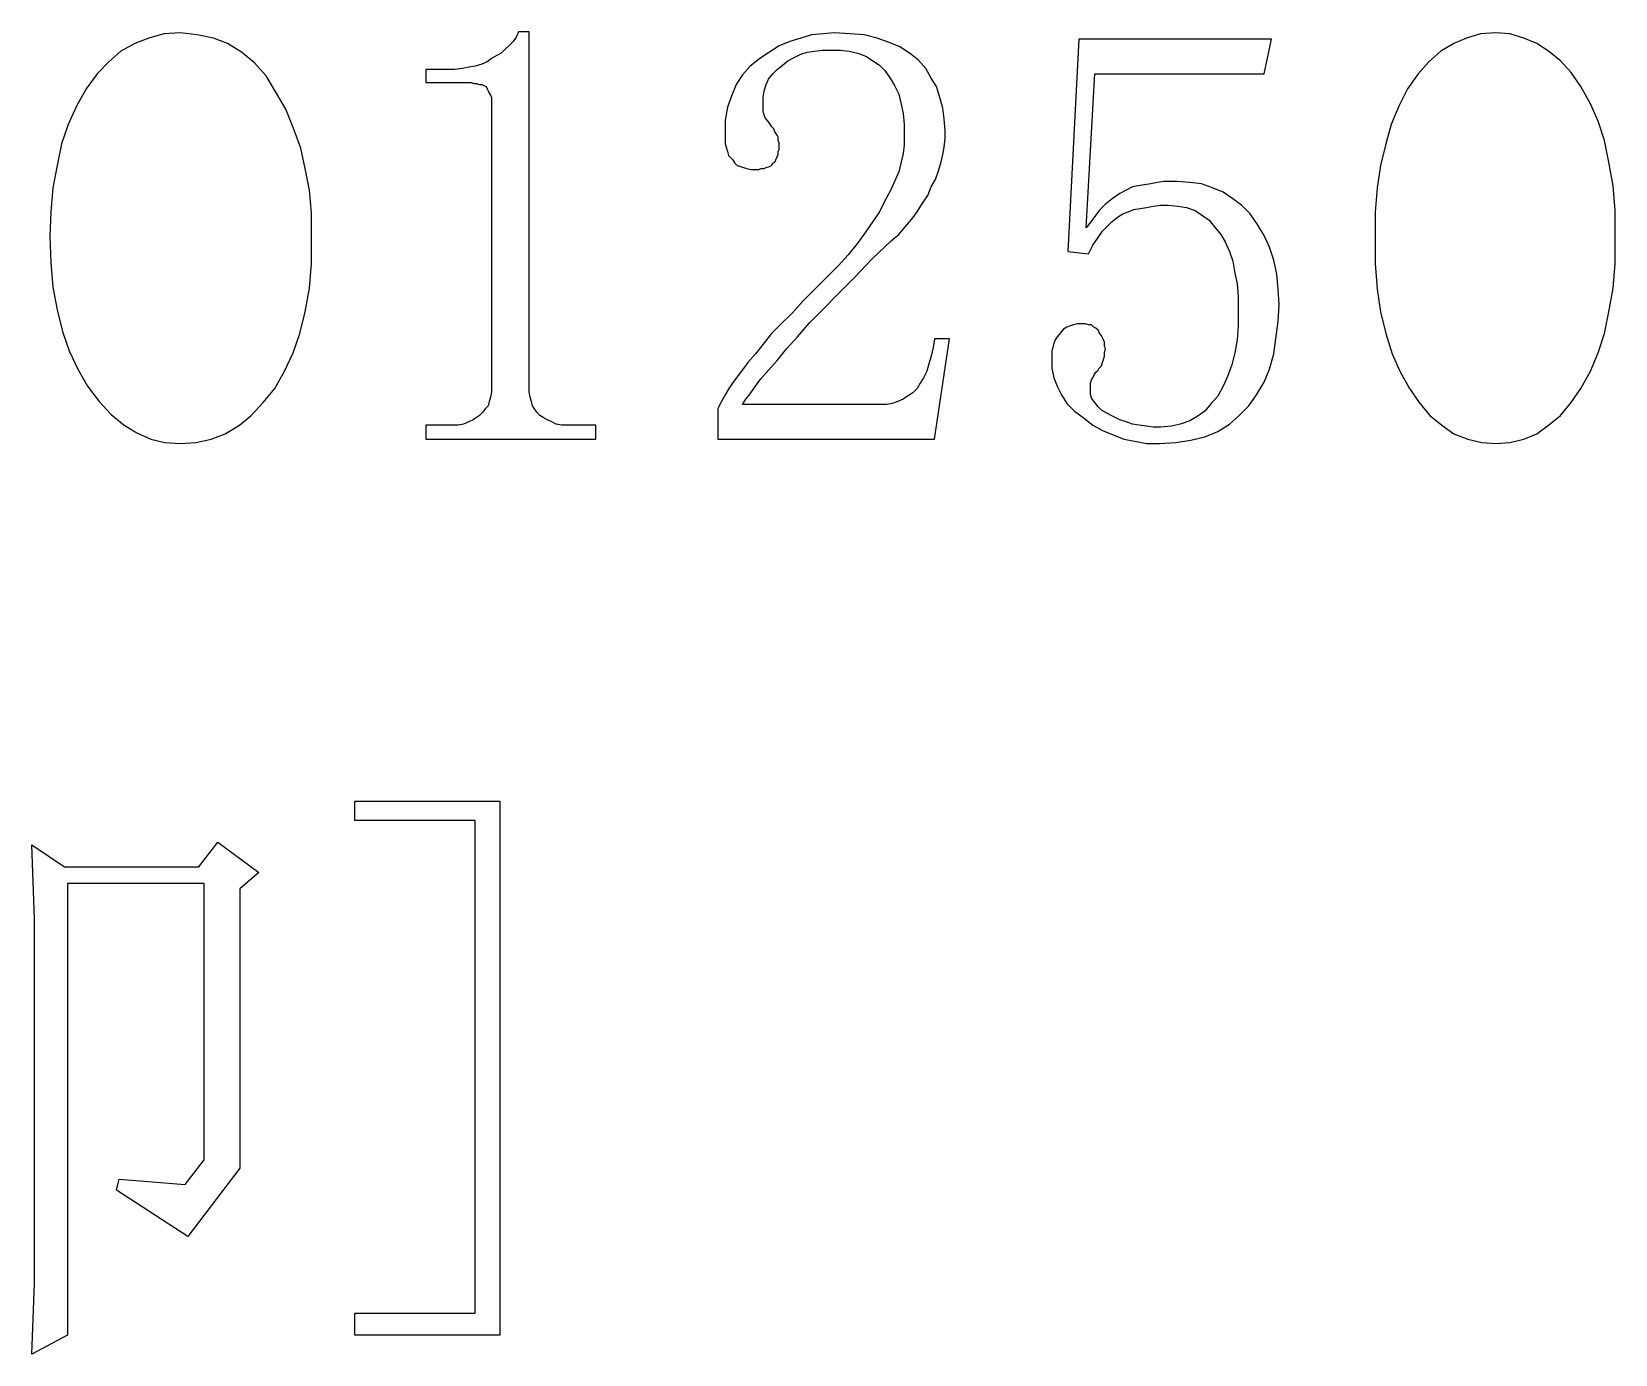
# Model space of a CAD drawing. Extents: x -275 to 275, y -225 to 225.
# Drawn here: x -205.59 to -190.89, y -194.6 to -182.33 of the extents above; entities that cross this region are included whole.
import ezdxf

# ---------------------------------------------------------------- set-up
doc = ezdxf.new("R2010")
doc.units = 0
doc.header["$MEASUREMENT"] = 0
doc.layers.get('0').update_dxf_attribs({"linetype": 'CONTINUOUS'})

msp = doc.modelspace()

# ---------------------------------------------------------------- linework, layer by layer
for points in [[(-204.21, -182.34), (-204.36, -182.35), (-204.36, -182.35), (-204.5, -182.39), (-204.5, -182.39), (-204.63, -182.44), (-204.63, -182.44), (-204.76, -182.51), (-204.76, -182.51), (-204.87, -182.61), (-204.87, -182.61), (-204.98, -182.72), (-204.98, -182.72), (-205.08, -182.86), (-205.08, -182.86), (-205.17, -183.02), (-205.17, -183.02), (-205.25, -183.19), (-205.25, -183.19), (-205.31, -183.37), (-205.31, -183.37), (-205.35, -183.57), (-205.35, -183.57), (-205.39, -183.78), (-205.39, -183.78), (-205.41, -184), (-205.41, -184), (-205.42, -184.23), (-205.42, -184.23), (-205.41, -184.47), (-205.41, -184.47), (-205.39, -184.7), (-205.39, -184.7), (-205.35, -184.91), (-205.35, -184.91), (-205.3, -185.11), (-205.3, -185.11), (-205.24, -185.29), (-205.24, -185.29), (-205.16, -185.46), (-205.16, -185.46), (-205.07, -185.62), (-205.07, -185.62), (-204.96, -185.76), (-204.96, -185.76), (-204.85, -185.88), (-204.85, -185.88), (-204.73, -185.98), (-204.73, -185.98), (-204.61, -186.05), (-204.61, -186.05), (-204.48, -186.11), (-204.48, -186.11), (-204.35, -186.14), (-204.35, -186.14), (-204.21, -186.15), (-204.21, -186.15), (-204.06, -186.14), (-204.06, -186.14), (-203.92, -186.11), (-203.92, -186.11), (-203.79, -186.06), (-203.79, -186.06), (-203.66, -185.98), (-203.66, -185.98), (-203.55, -185.89), (-203.55, -185.89), (-203.44, -185.77), (-203.44, -185.77), (-203.33, -185.64), (-203.33, -185.64), (-203.24, -185.48), (-203.24, -185.48), (-203.16, -185.31), (-203.16, -185.31), (-203.1, -185.13), (-203.1, -185.13), (-203.05, -184.93), (-203.05, -184.93), (-203.01, -184.71), (-203.01, -184.71), (-202.99, -184.48), (-202.99, -184.48), (-202.99, -184.01), (-202.99, -184.01), (-203.01, -183.8), (-203.01, -183.8), (-203.05, -183.6), (-203.05, -183.6), (-203.09, -183.41), (-203.09, -183.41), (-203.16, -183.22), (-203.16, -183.22), (-203.23, -183.05), (-203.23, -183.05), (-203.32, -182.89), (-203.32, -182.89), (-203.41, -182.74), (-203.41, -182.74), (-203.52, -182.62), (-203.52, -182.62), (-203.64, -182.52), (-203.64, -182.52), (-203.77, -182.44), (-203.77, -182.44), (-203.9, -182.39), (-203.9, -182.39), (-204.05, -182.36), (-204.05, -182.36), (-204.21, -182.34)], [(-200.97, -185.62), (-200.97, -182.33), (-200.97, -182.33), (-201.07, -182.33), (-201.07, -182.33), (-201.09, -182.38), (-201.09, -182.38), (-201.12, -182.42), (-201.12, -182.42), (-201.16, -182.46), (-201.16, -182.46), (-201.19, -182.49), (-201.19, -182.49), (-201.23, -182.53), (-201.23, -182.53), (-201.27, -182.55), (-201.27, -182.55), (-201.32, -182.58), (-201.32, -182.58), (-201.36, -182.61), (-201.36, -182.61), (-201.41, -182.63), (-201.41, -182.63), (-201.47, -182.65), (-201.47, -182.65), (-201.53, -182.66), (-201.53, -182.66), (-201.59, -182.67), (-201.59, -182.67), (-201.66, -182.68), (-201.66, -182.68), (-201.74, -182.68), (-201.74, -182.68), (-201.93, -182.68), (-201.93, -182.68), (-201.93, -182.8), (-201.93, -182.8), (-201.54, -182.8), (-201.54, -182.8), (-201.51, -182.8), (-201.51, -182.8), (-201.48, -182.81), (-201.48, -182.81), (-201.46, -182.81), (-201.46, -182.81), (-201.43, -182.82), (-201.43, -182.82), (-201.41, -182.82), (-201.41, -182.82), (-201.39, -182.83), (-201.39, -182.83), (-201.37, -182.84), (-201.37, -182.84), (-201.36, -182.86), (-201.36, -182.86), (-201.35, -182.88), (-201.35, -182.88), (-201.34, -182.9), (-201.34, -182.9), (-201.33, -182.92), (-201.33, -182.92), (-201.32, -182.94), (-201.32, -182.94), (-201.32, -182.97), (-201.32, -182.97), (-201.32, -183), (-201.32, -183), (-201.32, -185.62), (-201.32, -185.62), (-201.32, -185.67), (-201.32, -185.67), (-201.33, -185.72), (-201.33, -185.72), (-201.34, -185.76), (-201.34, -185.76), (-201.35, -185.8), (-201.35, -185.8), (-201.38, -185.83), (-201.38, -185.83), (-201.4, -185.86), (-201.4, -185.86), (-201.43, -185.89), (-201.43, -185.89), (-201.46, -185.91), (-201.46, -185.91), (-201.49, -185.93), (-201.49, -185.93), (-201.53, -185.95), (-201.53, -185.95), (-201.58, -185.97), (-201.58, -185.97), (-201.63, -185.98), (-201.63, -185.98), (-201.68, -185.98), (-201.68, -185.98), (-201.74, -185.98), (-201.74, -185.98), (-201.93, -185.98), (-201.93, -185.98), (-201.93, -186.11), (-201.93, -186.11), (-200.35, -186.11), (-200.35, -186.11), (-200.35, -185.98), (-200.35, -185.98), (-200.57, -185.98), (-200.57, -185.98), (-200.62, -185.98), (-200.62, -185.98), (-200.67, -185.98), (-200.67, -185.98), (-200.72, -185.97), (-200.72, -185.97), (-200.76, -185.95), (-200.76, -185.95), (-200.8, -185.93), (-200.8, -185.93), (-200.84, -185.91), (-200.84, -185.91), (-200.87, -185.89), (-200.87, -185.89), (-200.9, -185.86), (-200.9, -185.86), (-200.92, -185.83), (-200.92, -185.83), (-200.94, -185.8), (-200.94, -185.8), (-200.95, -185.76), (-200.95, -185.76), (-200.96, -185.72), (-200.96, -185.72), (-200.97, -185.67), (-200.97, -185.67), (-200.97, -185.62)], [(-197.49, -183.19), (-197.49, -183.3), (-197.49, -183.3), (-197.49, -183.38), (-197.49, -183.38), (-197.5, -183.46), (-197.5, -183.46), (-197.52, -183.55), (-197.52, -183.55), (-197.54, -183.63), (-197.54, -183.63), (-197.58, -183.72), (-197.58, -183.72), (-197.62, -183.81), (-197.62, -183.81), (-197.67, -183.9), (-197.67, -183.9), (-197.72, -184), (-197.72, -184), (-197.78, -184.09), (-197.78, -184.09), (-197.85, -184.19), (-197.85, -184.19), (-197.92, -184.29), (-197.92, -184.29), (-198.01, -184.4), (-198.01, -184.4), (-198.1, -184.5), (-198.1, -184.5), (-198.21, -184.61), (-198.21, -184.61), (-198.32, -184.72), (-198.32, -184.72), (-198.43, -184.83), (-198.43, -184.83), (-198.53, -184.94), (-198.53, -184.94), (-198.63, -185.04), (-198.63, -185.04), (-198.72, -185.13), (-198.72, -185.13), (-198.8, -185.23), (-198.8, -185.23), (-198.87, -185.32), (-198.87, -185.32), (-198.94, -185.4), (-198.94, -185.4), (-199, -185.48), (-199, -185.48), (-199.06, -185.56), (-199.06, -185.56), (-199.11, -185.63), (-199.11, -185.63), (-199.15, -185.7), (-199.15, -185.7), (-199.19, -185.77), (-199.19, -185.77), (-199.22, -185.83), (-199.22, -185.83), (-199.22, -186.11), (-199.22, -186.11), (-197.21, -186.11), (-197.21, -186.11), (-197.07, -185.18), (-197.07, -185.18), (-197.21, -185.18), (-197.21, -185.18), (-197.22, -185.26), (-197.22, -185.26), (-197.24, -185.34), (-197.24, -185.34), (-197.26, -185.41), (-197.26, -185.41), (-197.28, -185.48), (-197.28, -185.48), (-197.31, -185.54), (-197.31, -185.54), (-197.34, -185.59), (-197.34, -185.59), (-197.37, -185.64), (-197.37, -185.64), (-197.41, -185.68), (-197.41, -185.68), (-197.46, -185.71), (-197.46, -185.71), (-197.5, -185.74), (-197.5, -185.74), (-197.55, -185.76), (-197.55, -185.76), (-197.6, -185.78), (-197.6, -185.78), (-197.65, -185.79), (-197.65, -185.79), (-197.71, -185.79), (-197.71, -185.79), (-198.99, -185.79), (-198.99, -185.79), (-198.96, -185.74), (-198.96, -185.74), (-198.92, -185.69), (-198.92, -185.69), (-198.88, -185.63), (-198.88, -185.63), (-198.82, -185.55), (-198.82, -185.55), (-198.75, -185.47), (-198.75, -185.47), (-198.67, -185.38), (-198.67, -185.38), (-198.58, -185.27), (-198.58, -185.27), (-198.48, -185.16), (-198.48, -185.16), (-198.37, -185.03), (-198.37, -185.03), (-198.24, -184.9), (-198.24, -184.9), (-198.1, -184.76), (-198.1, -184.76), (-197.95, -184.61), (-197.95, -184.61), (-197.79, -184.44), (-197.79, -184.44), (-197.61, -184.27), (-197.61, -184.27), (-197.54, -184.21), (-197.54, -184.21), (-197.48, -184.14), (-197.48, -184.14), (-197.42, -184.07), (-197.42, -184.07), (-197.37, -184), (-197.37, -184), (-197.32, -183.92), (-197.32, -183.92), (-197.27, -183.85), (-197.27, -183.85), (-197.24, -183.77), (-197.24, -183.77), (-197.2, -183.7), (-197.2, -183.7), (-197.17, -183.62), (-197.17, -183.62), (-197.15, -183.55), (-197.15, -183.55), (-197.13, -183.47), (-197.13, -183.47), (-197.12, -183.4), (-197.12, -183.4), (-197.11, -183.32), (-197.11, -183.32), (-197.11, -183.25), (-197.11, -183.25), (-197.12, -183.14), (-197.12, -183.14), (-197.13, -183.04), (-197.13, -183.04), (-197.16, -182.94), (-197.16, -182.94), (-197.19, -182.84), (-197.19, -182.84), (-197.24, -182.76), (-197.24, -182.76), (-197.29, -182.67), (-197.29, -182.67), (-197.36, -182.59), (-197.36, -182.59), (-197.44, -182.53), (-197.44, -182.53), (-197.53, -182.47), (-197.53, -182.47), (-197.63, -182.43), (-197.63, -182.43), (-197.74, -182.39), (-197.74, -182.39), (-197.86, -182.36), (-197.86, -182.36), (-197.99, -182.35), (-197.99, -182.35), (-198.14, -182.34), (-198.14, -182.34), (-198.24, -182.35), (-198.24, -182.35), (-198.35, -182.36), (-198.35, -182.36), (-198.45, -182.39), (-198.45, -182.39), (-198.55, -182.42), (-198.55, -182.42), (-198.65, -182.46), (-198.65, -182.46), (-198.74, -182.52), (-198.74, -182.52), (-198.83, -182.58), (-198.83, -182.58), (-198.92, -182.65), (-198.92, -182.65), (-198.99, -182.73), (-198.99, -182.73), (-199.05, -182.82), (-199.05, -182.82), (-199.09, -182.92), (-199.09, -182.92), (-199.13, -183.03), (-199.13, -183.03), (-199.15, -183.15), (-199.15, -183.15), (-199.15, -183.27), (-199.15, -183.27), (-199.15, -183.32), (-199.15, -183.32), (-199.15, -183.37), (-199.15, -183.37), (-199.14, -183.41), (-199.14, -183.41), (-199.13, -183.44), (-199.13, -183.44), (-199.12, -183.48), (-199.12, -183.48), (-199.1, -183.5), (-199.1, -183.5), (-199.08, -183.52), (-199.08, -183.52), (-199.06, -183.55), (-199.06, -183.55), (-199.04, -183.57), (-199.04, -183.57), (-199.01, -183.58), (-199.01, -183.58), (-198.98, -183.59), (-198.98, -183.59), (-198.95, -183.6), (-198.95, -183.6), (-198.91, -183.61), (-198.91, -183.61), (-198.87, -183.61), (-198.87, -183.61), (-198.84, -183.61), (-198.84, -183.61), (-198.82, -183.6), (-198.82, -183.6), (-198.79, -183.6), (-198.79, -183.6), (-198.77, -183.59), (-198.77, -183.59), (-198.74, -183.58), (-198.74, -183.58), (-198.72, -183.57), (-198.72, -183.57), (-198.71, -183.55), (-198.71, -183.55), (-198.69, -183.54), (-198.69, -183.54), (-198.68, -183.52), (-198.68, -183.52), (-198.67, -183.49), (-198.67, -183.49), (-198.66, -183.47), (-198.66, -183.47), (-198.66, -183.44), (-198.66, -183.44), (-198.65, -183.42), (-198.65, -183.42), (-198.65, -183.39), (-198.65, -183.39), (-198.65, -183.36), (-198.65, -183.36), (-198.66, -183.34), (-198.66, -183.34), (-198.66, -183.31), (-198.66, -183.31), (-198.67, -183.29), (-198.67, -183.29), (-198.69, -183.26), (-198.69, -183.26), (-198.7, -183.23), (-198.7, -183.23), (-198.72, -183.21), (-198.72, -183.21), (-198.74, -183.18), (-198.74, -183.18), (-198.76, -183.15), (-198.76, -183.15), (-198.78, -183.13), (-198.78, -183.13), (-198.79, -183.1), (-198.79, -183.1), (-198.8, -183.07), (-198.8, -183.07), (-198.8, -183.03), (-198.8, -183.03), (-198.8, -183), (-198.8, -183), (-198.8, -182.94), (-198.8, -182.94), (-198.79, -182.88), (-198.79, -182.88), (-198.77, -182.82), (-198.77, -182.82), (-198.75, -182.77), (-198.75, -182.77), (-198.71, -182.72), (-198.71, -182.72), (-198.67, -182.68), (-198.67, -182.68), (-198.62, -182.64), (-198.62, -182.64), (-198.57, -182.6), (-198.57, -182.6), (-198.51, -182.57), (-198.51, -182.57), (-198.45, -182.54), (-198.45, -182.54), (-198.39, -182.52), (-198.39, -182.52), (-198.32, -182.51), (-198.32, -182.51), (-198.25, -182.5), (-198.25, -182.5), (-198.18, -182.5), (-198.18, -182.5), (-198.08, -182.5), (-198.08, -182.5), (-198, -182.51), (-198, -182.51), (-197.92, -182.53), (-197.92, -182.53), (-197.84, -182.56), (-197.84, -182.56), (-197.78, -182.6), (-197.78, -182.6), (-197.72, -182.64), (-197.72, -182.64), (-197.67, -182.69), (-197.67, -182.69), (-197.62, -182.76), (-197.62, -182.76), (-197.58, -182.83), (-197.58, -182.83), (-197.54, -182.91), (-197.54, -182.91), (-197.52, -182.99), (-197.52, -182.99), (-197.5, -183.09), (-197.5, -183.09), (-197.49, -183.19)], [(-192, -182.34), (-192.14, -182.35), (-192.14, -182.35), (-192.27, -182.39), (-192.27, -182.39), (-192.39, -182.44), (-192.39, -182.44), (-192.51, -182.51), (-192.51, -182.51), (-192.62, -182.61), (-192.62, -182.61), (-192.72, -182.72), (-192.72, -182.72), (-192.82, -182.86), (-192.82, -182.86), (-192.9, -183.02), (-192.9, -183.02), (-192.97, -183.19), (-192.97, -183.19), (-193.02, -183.37), (-193.02, -183.37), (-193.07, -183.57), (-193.07, -183.57), (-193.1, -183.78), (-193.1, -183.78), (-193.12, -184), (-193.12, -184), (-193.12, -184.48), (-193.12, -184.48), (-193.1, -184.72), (-193.1, -184.72), (-193.07, -184.93), (-193.07, -184.93), (-193.02, -185.13), (-193.02, -185.13), (-192.96, -185.32), (-192.96, -185.32), (-192.89, -185.48), (-192.89, -185.48), (-192.8, -185.64), (-192.8, -185.64), (-192.71, -185.77), (-192.71, -185.77), (-192.61, -185.89), (-192.61, -185.89), (-192.5, -185.98), (-192.5, -185.98), (-192.39, -186.06), (-192.39, -186.06), (-192.26, -186.11), (-192.26, -186.11), (-192.13, -186.14), (-192.13, -186.14), (-192, -186.15), (-192, -186.15), (-191.87, -186.14), (-191.87, -186.14), (-191.74, -186.11), (-191.74, -186.11), (-191.62, -186.06), (-191.62, -186.06), (-191.51, -185.98), (-191.51, -185.98), (-191.4, -185.89), (-191.4, -185.89), (-191.3, -185.77), (-191.3, -185.77), (-191.21, -185.64), (-191.21, -185.64), (-191.12, -185.48), (-191.12, -185.48), (-191.05, -185.31), (-191.05, -185.31), (-190.99, -185.13), (-190.99, -185.13), (-190.95, -184.93), (-190.95, -184.93), (-190.91, -184.71), (-190.91, -184.71), (-190.89, -184.48), (-190.89, -184.48), (-190.89, -183.99), (-190.89, -183.99), (-190.91, -183.76), (-190.91, -183.76), (-190.95, -183.54), (-190.95, -183.54), (-190.99, -183.34), (-190.99, -183.34), (-191.05, -183.16), (-191.05, -183.16), (-191.12, -183), (-191.12, -183), (-191.21, -182.84), (-191.21, -182.84), (-191.3, -182.71), (-191.3, -182.71), (-191.4, -182.6), (-191.4, -182.6), (-191.51, -182.51), (-191.51, -182.51), (-191.62, -182.44), (-191.62, -182.44), (-191.74, -182.39), (-191.74, -182.39), (-191.87, -182.35), (-191.87, -182.35), (-192, -182.34)], [(-194.84, -183.73), (-194.96, -183.72), (-194.96, -183.72), (-195.02, -183.72), (-195.02, -183.72), (-195.08, -183.72), (-195.08, -183.72), (-195.14, -183.73), (-195.14, -183.73), (-195.2, -183.74), (-195.2, -183.74), (-195.26, -183.75), (-195.26, -183.75), (-195.32, -183.76), (-195.32, -183.76), (-195.37, -183.77), (-195.37, -183.77), (-195.43, -183.8), (-195.43, -183.8), (-195.49, -183.83), (-195.49, -183.83), (-195.56, -183.88), (-195.56, -183.88), (-195.62, -183.93), (-195.62, -183.93), (-195.68, -183.99), (-195.68, -183.99), (-195.74, -184.07), (-195.74, -184.07), (-195.8, -184.15), (-195.8, -184.15), (-195.72, -182.72), (-195.72, -182.72), (-194.15, -182.72), (-194.15, -182.72), (-194.08, -182.4), (-194.08, -182.4), (-195.87, -182.4), (-195.87, -182.4), (-195.97, -184.37), (-195.97, -184.37), (-195.78, -184.39), (-195.78, -184.39), (-195.74, -184.31), (-195.74, -184.31), (-195.69, -184.24), (-195.69, -184.24), (-195.65, -184.18), (-195.65, -184.18), (-195.6, -184.13), (-195.6, -184.13), (-195.56, -184.09), (-195.56, -184.09), (-195.51, -184.05), (-195.51, -184.05), (-195.46, -184.02), (-195.46, -184.02), (-195.41, -184), (-195.41, -184), (-195.36, -183.98), (-195.36, -183.98), (-195.3, -183.97), (-195.3, -183.97), (-195.24, -183.96), (-195.24, -183.96), (-195.18, -183.95), (-195.18, -183.95), (-195.11, -183.94), (-195.11, -183.94), (-195.04, -183.94), (-195.04, -183.94), (-194.95, -183.95), (-194.95, -183.95), (-194.87, -183.96), (-194.87, -183.96), (-194.79, -183.99), (-194.79, -183.99), (-194.73, -184.03), (-194.73, -184.03), (-194.66, -184.08), (-194.66, -184.08), (-194.61, -184.14), (-194.61, -184.14), (-194.55, -184.21), (-194.55, -184.21), (-194.51, -184.28), (-194.51, -184.28), (-194.47, -184.37), (-194.47, -184.37), (-194.44, -184.46), (-194.44, -184.46), (-194.42, -184.57), (-194.42, -184.57), (-194.4, -184.67), (-194.4, -184.67), (-194.39, -184.79), (-194.39, -184.79), (-194.39, -184.91), (-194.39, -184.91), (-194.39, -185.06), (-194.39, -185.06), (-194.4, -185.19), (-194.4, -185.19), (-194.42, -185.31), (-194.42, -185.31), (-194.45, -185.42), (-194.45, -185.42), (-194.49, -185.53), (-194.49, -185.53), (-194.53, -185.62), (-194.53, -185.62), (-194.58, -185.71), (-194.58, -185.71), (-194.64, -185.78), (-194.64, -185.78), (-194.7, -185.85), (-194.7, -185.85), (-194.77, -185.9), (-194.77, -185.9), (-194.84, -185.94), (-194.84, -185.94), (-194.93, -185.97), (-194.93, -185.97), (-195.01, -185.99), (-195.01, -185.99), (-195.11, -186), (-195.11, -186), (-195.18, -186), (-195.18, -186), (-195.24, -185.99), (-195.24, -185.99), (-195.31, -185.98), (-195.31, -185.98), (-195.37, -185.97), (-195.37, -185.97), (-195.43, -185.95), (-195.43, -185.95), (-195.49, -185.93), (-195.49, -185.93), (-195.55, -185.9), (-195.55, -185.9), (-195.61, -185.87), (-195.61, -185.87), (-195.66, -185.84), (-195.66, -185.84), (-195.69, -185.81), (-195.69, -185.81), (-195.72, -185.77), (-195.72, -185.77), (-195.75, -185.73), (-195.75, -185.73), (-195.76, -185.69), (-195.76, -185.69), (-195.76, -185.64), (-195.76, -185.64), (-195.76, -185.61), (-195.76, -185.61), (-195.76, -185.59), (-195.76, -185.59), (-195.75, -185.56), (-195.75, -185.56), (-195.74, -185.54), (-195.74, -185.54), (-195.73, -185.52), (-195.73, -185.52), (-195.71, -185.49), (-195.71, -185.49), (-195.69, -185.47), (-195.69, -185.47), (-195.68, -185.45), (-195.68, -185.45), (-195.66, -185.43), (-195.66, -185.43), (-195.65, -185.4), (-195.65, -185.4), (-195.64, -185.37), (-195.64, -185.37), (-195.63, -185.34), (-195.63, -185.34), (-195.63, -185.31), (-195.63, -185.31), (-195.62, -185.27), (-195.62, -185.27), (-195.63, -185.25), (-195.63, -185.25), (-195.63, -185.23), (-195.63, -185.23), (-195.63, -185.21), (-195.63, -185.21), (-195.64, -185.19), (-195.64, -185.19), (-195.65, -185.17), (-195.65, -185.17), (-195.66, -185.15), (-195.66, -185.15), (-195.68, -185.12), (-195.68, -185.12), (-195.69, -185.1), (-195.69, -185.1), (-195.71, -185.08), (-195.71, -185.08), (-195.73, -185.07), (-195.73, -185.07), (-195.75, -185.05), (-195.75, -185.05), (-195.78, -185.05), (-195.78, -185.05), (-195.81, -185.04), (-195.81, -185.04), (-195.85, -185.04), (-195.85, -185.04), (-195.88, -185.04), (-195.88, -185.04), (-195.92, -185.05), (-195.92, -185.05), (-195.95, -185.06), (-195.95, -185.06), (-195.98, -185.07), (-195.98, -185.07), (-196.01, -185.09), (-196.01, -185.09), (-196.03, -185.11), (-196.03, -185.11), (-196.05, -185.14), (-196.05, -185.14), (-196.07, -185.16), (-196.07, -185.16), (-196.09, -185.19), (-196.09, -185.19), (-196.1, -185.22), (-196.1, -185.22), (-196.11, -185.26), (-196.11, -185.26), (-196.12, -185.29), (-196.12, -185.29), (-196.12, -185.32), (-196.12, -185.32), (-196.12, -185.36), (-196.12, -185.36), (-196.12, -185.45), (-196.12, -185.45), (-196.1, -185.54), (-196.1, -185.54), (-196.07, -185.62), (-196.07, -185.62), (-196.03, -185.7), (-196.03, -185.7), (-195.98, -185.78), (-195.98, -185.78), (-195.91, -185.85), (-195.91, -185.85), (-195.83, -185.91), (-195.83, -185.91), (-195.74, -185.98), (-195.74, -185.98), (-195.65, -186.03), (-195.65, -186.03), (-195.55, -186.07), (-195.55, -186.07), (-195.45, -186.11), (-195.45, -186.11), (-195.35, -186.13), (-195.35, -186.13), (-195.24, -186.15), (-195.24, -186.15), (-195.12, -186.15), (-195.12, -186.15), (-194.97, -186.14), (-194.97, -186.14), (-194.83, -186.12), (-194.83, -186.12), (-194.7, -186.09), (-194.7, -186.09), (-194.58, -186.04), (-194.58, -186.04), (-194.47, -185.97), (-194.47, -185.97), (-194.38, -185.89), (-194.38, -185.89), (-194.29, -185.8), (-194.29, -185.8), (-194.22, -185.7), (-194.22, -185.7), (-194.15, -185.58), (-194.15, -185.58), (-194.1, -185.46), (-194.1, -185.46), (-194.06, -185.32), (-194.06, -185.32), (-194.04, -185.18), (-194.04, -185.18), (-194.02, -185.02), (-194.02, -185.02), (-194.01, -184.86), (-194.01, -184.86), (-194.02, -184.72), (-194.02, -184.72), (-194.03, -184.58), (-194.03, -184.58), (-194.06, -184.45), (-194.06, -184.45), (-194.1, -184.33), (-194.1, -184.33), (-194.15, -184.22), (-194.15, -184.22), (-194.21, -184.12), (-194.21, -184.12), (-194.28, -184.02), (-194.28, -184.02), (-194.36, -183.94), (-194.36, -183.94), (-194.44, -183.88), (-194.44, -183.88), (-194.53, -183.82), (-194.53, -183.82), (-194.63, -183.78), (-194.63, -183.78), (-194.73, -183.74), (-194.73, -183.74), (-194.84, -183.73)], [(-201.243242, -194.421719), (-202.589238, -194.421719), (-202.589238, -194.421719), (-202.589238, -194.218828), (-202.589238, -194.218828), (-201.472246, -194.218828), (-201.472246, -194.218828), (-201.472246, -189.646797), (-201.472246, -189.646797), (-202.589238, -189.646797), (-202.589238, -189.646797), (-202.589238, -189.468809), (-202.589238, -189.468809), (-201.243242, -189.468809), (-201.243242, -189.468809), (-201.243242, -194.421719)], [(-204.774238, -192.973809), (-204.164238, -193.024824), (-204.164238, -193.024824), (-203.98625, -192.79582), (-203.98625, -192.79582), (-203.98625, -190.230801), (-203.98625, -190.230801), (-205.256191, -190.230801), (-205.256191, -190.230801), (-205.256191, -194.421719), (-205.256191, -194.421719), (-205.587246, -194.599824), (-205.587246, -194.599824), (-205.56125, -193.938809), (-205.56125, -193.938809), (-205.56125, -190.560898), (-205.56125, -190.560898), (-205.587246, -189.874844), (-205.587246, -189.874844), (-205.282188, -190.077852), (-205.282188, -190.077852), (-204.037285, -190.077852), (-204.037285, -190.077852), (-203.85918, -189.849805), (-203.85918, -189.849805), (-203.478184, -190.128887), (-203.478184, -190.128887), (-203.656289, -190.281816), (-203.656289, -190.281816), (-203.656289, -192.871758), (-203.656289, -192.871758), (-204.139199, -193.506797), (-204.139199, -193.506797), (-204.799258, -193.075723), (-204.799258, -193.075723), (-204.774238, -192.973809)]]:
    msp.add_lwpolyline(points)

doc.saveas('drawing.dxf')
